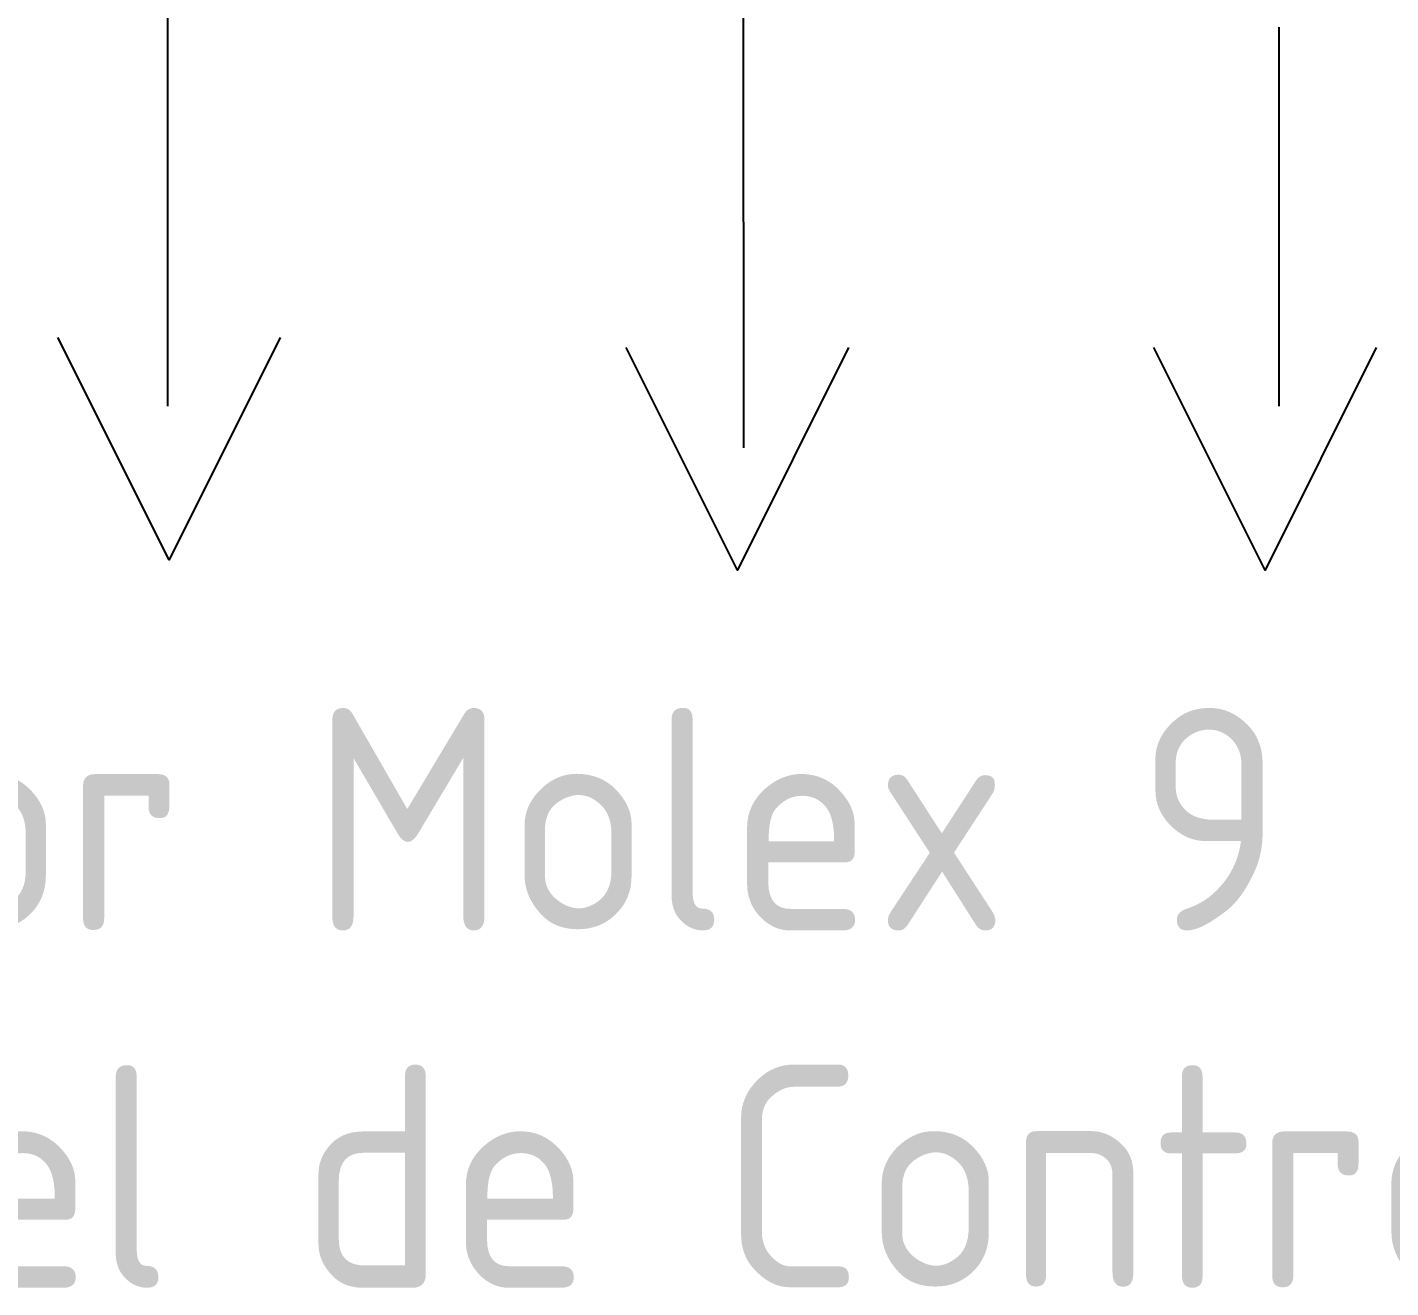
# Model space of a CAD drawing. Header units: inches. Extents: x 0 to 983, y 0 to 649.
# Drawn here: x 471.87 to 502.5, y 119.41 to 147.74 of the extents above; entities that cross this region are included whole.
import ezdxf
from ezdxf.enums import TextEntityAlignment as Align

# ---------------------------------------------------------------- set-up
doc = ezdxf.new("R2010")
doc.units = ezdxf.units.IN
doc.header["$MEASUREMENT"] = 0
for name, color, linetype in [('BLK_12_THHN', 250, 'Continuous'), ('DESC', 150, 'Continuous'), ('SYMS', 7, 'Continuous')]:
    doc.layers.add(name, color=color, linetype=linetype)
doc.styles.add('WD_IEC', font='ISOCP2.shx', dxfattribs={"width": 0.9, "height": 4})

# ---------------------------------------------------------------- blocks, each defined once
blk = doc.blocks.new('HA1X4')
blk.add_lwpolyline([(1.25, 2.5), (0, 0), (-1.25, 2.5)])
at = {"style": 'WD_IEC', "flags": 1}
blk.add_attdef('X2TERM01', (0, 0), '', height=0.32, dxfattribs=at)
at = {"style": 'WD_IEC', "flags": 8}
for tag, p in [('DESC1', (0, -3.75)), ('DESC2', (0, -7.6))]:
    blk.add_attdef(tag, text='', height=2.5, dxfattribs=at).set_placement(p, align=Align.CENTER)

msp = doc.modelspace()

# ---------------------------------------------------------------- linework, layer by layer
at = {"layer": 'BLK_12_THHN'}
for p, q in [((487.956, 149.437), (487.958, 138.288)), ((475.017, 148.168), (475.019, 139.229)), ((499.986, 147.744), (499.988, 139.229))]:
    msp.add_line(p, q, dxfattribs=at)

# ---------------------------------------------------------------- block references
at = {"layer": 'SYMS', "xscale": 2, "yscale": 2, "zscale": 2}
for p in [(475.054, 135.771), (487.822, 135.543), (499.677, 135.543)]:
    msp.add_blockref('HA1X4', p, dxfattribs=at)
at = {"layer": 'SYMS'}
ref = msp.add_blockref('HA1X4', (524.3, 135.316), dxfattribs=dict(at, xscale=2, yscale=2, zscale=2))
ref.add_attrib('DESC2', 'Panel de Control', dxfattribs={"layer": 'DESC', "height": 5, "style": 'WD_IEC', "flags": 8}).set_placement((483.55, 119.411), align=Align.CENTER)
ref.add_attrib('DESC1', 'A Conector Molex 9 Pines', dxfattribs={"layer": 'DESC', "height": 5, "style": 'WD_IEC', "flags": 8}).set_placement((481.158, 127.443), align=Align.CENTER)

doc.saveas('drawing.dxf')
